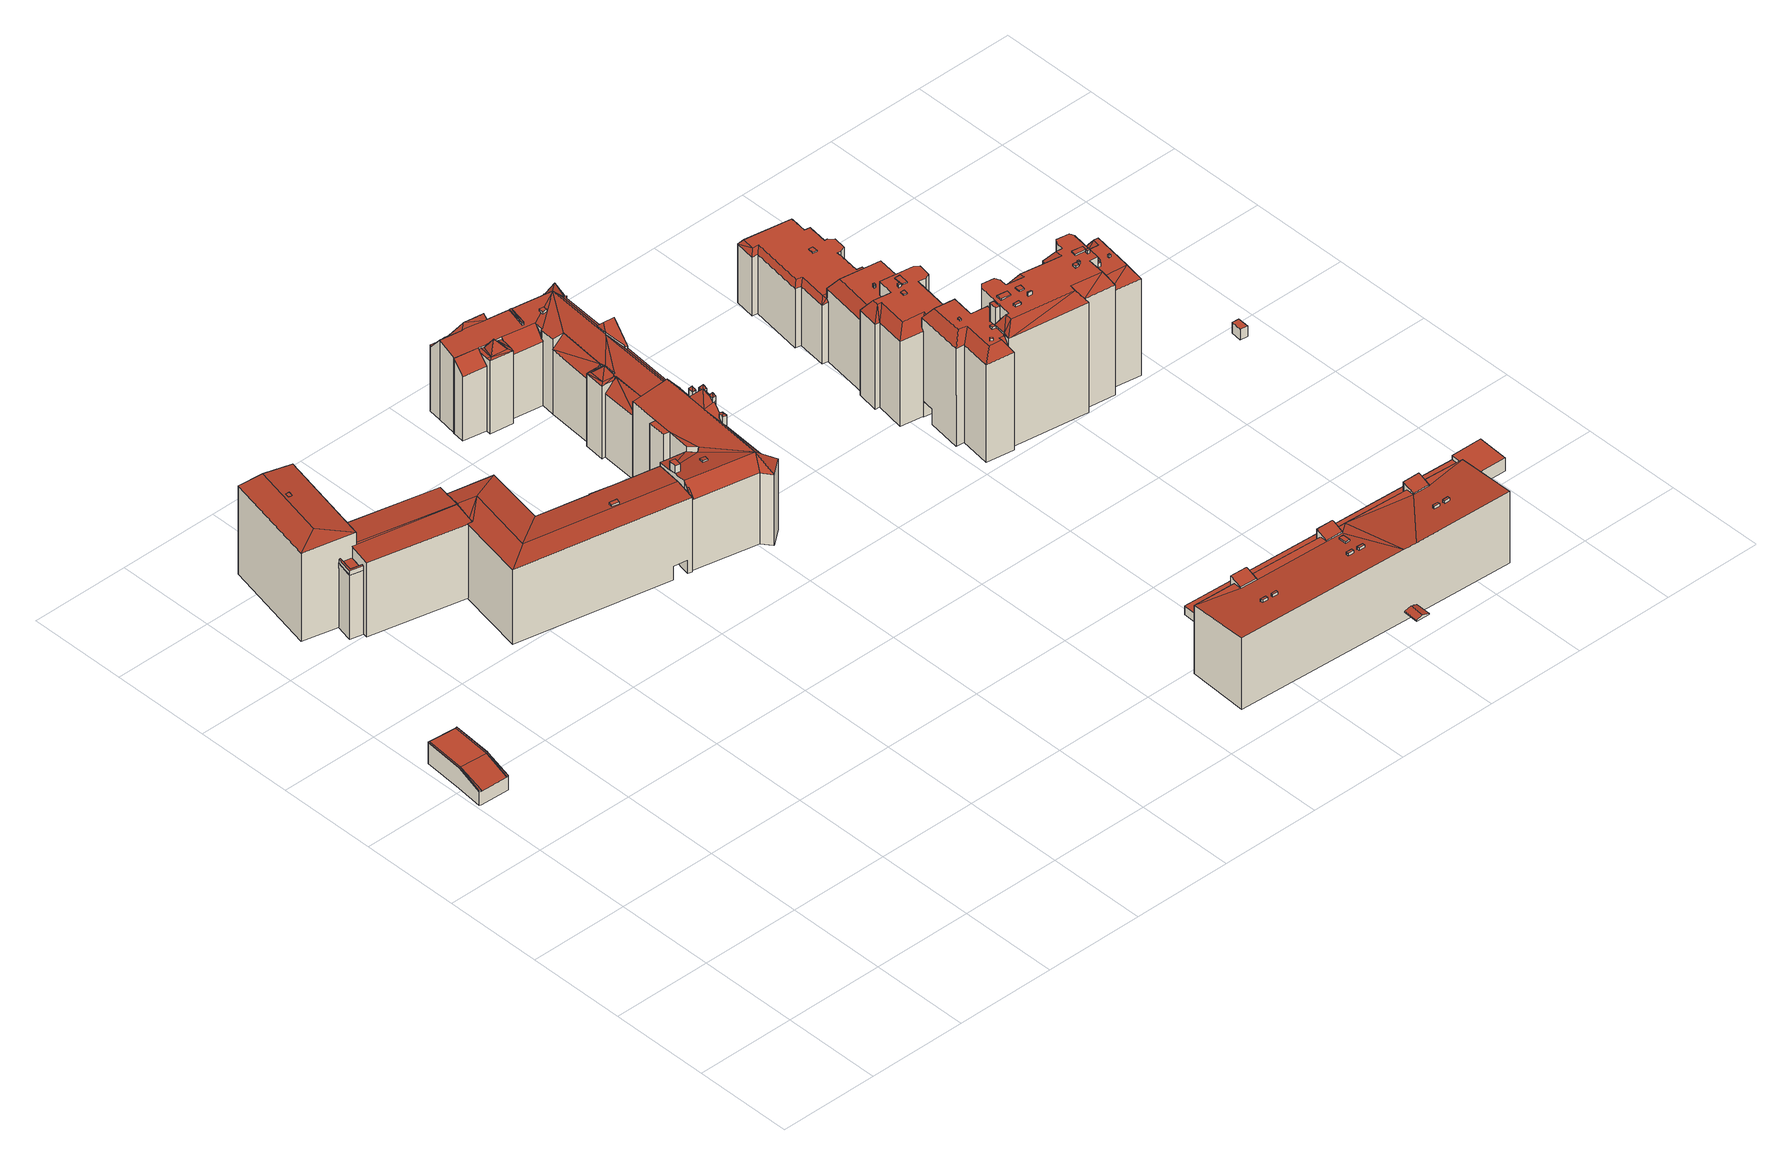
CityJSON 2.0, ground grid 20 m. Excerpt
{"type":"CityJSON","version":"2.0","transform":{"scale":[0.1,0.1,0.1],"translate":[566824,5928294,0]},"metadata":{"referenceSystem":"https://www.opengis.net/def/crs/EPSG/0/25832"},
"CityObjects":{
"building1":{"type":"Building","attributes":{"Grundfläche 2D":"82.809536","Grundhöhe NN":"0.461"},"children":["building1-1","building1-2"],"geometry":[{"type":"Solid","lod":"3","boundaries":[[[[0,1,2,3,4,5,6,7]],[[4,5,4,3]],[[4,3,2,8,9,10,11,12,5,4,3]],[[13,14,1,0,7,6,15,16]],[[17,8,2,1,14,18]],[[19,11,10,9,8,17,20]],[[6,5,12,11,19,21,22,15]],[[15,22,21,19,20,17,18,14,13,16]]]],"semantics":{"surfaces":[{"type":"RoofSurface"},{"type":"WallSurface"},{"type":"GroundSurface"}],"values":[[0,0,0,1,1,1,1,2]]}}]},
"building1-1":{"type":"BuildingInstallation","parents":["building1"],"geometry":[{"type":"MultiSurface","lod":"3","boundaries":[[[23,24,25]],[[26,23,25,27]],[[28,26,27,29]],[[24,9,30,3,0,29,27,25]],[[0,1,28,29]],[[1,2,8,23,26,28]],[[8,9,24,23]]],"semantics":{"surfaces":[{"type":"RoofSurface"},{"type":"WallSurface"}],"values":[0,0,0,1,1,1,1]}}]},
"building1-2":{"type":"BuildingInstallation","parents":["building1"],"geometry":[{"type":"MultiSurface","lod":"3","boundaries":[[[31,32,33]],[[31,33,34]],[[35,36,31,34,37,38]],[[10,11,33,32]],[[5,6,38,37,34,33,11,12]],[[35,38,6,7]],[[36,35,7,4]],[[36,4,10,32,31]]],"semantics":{"surfaces":[{"type":"RoofSurface"},{"type":"WallSurface"}],"values":[0,0,0,1,1,1,1,1]}}]},
"building2":{"type":"Building","attributes":{"Grundfläche 2D":"225.944311","Grundhöhe NN":"1.724"},"children":["building2-1","building2-2"],"geometry":[{"type":"Solid","lod":"3","boundaries":[[[[39,40,41,42,43,44,45]],[[46,47,48]],[[49,50,47,46]],[[50,51,48,47]],[[52,42,41,40,53,54]],[[43,42,52,55]],[[45,44,43,55,56]],[[49,46,57,58]],[[51,50,49,58,59]],[[48,51,59,60]],[[40,39,45,56,57,46,48,60,53]],[[52,54,53,60,59,58,57,56,55]]]],"semantics":{"surfaces":[{"type":"RoofSurface"},{"type":"WallSurface"},{"type":"GroundSurface"}],"values":[[0,0,0,0,1,1,1,1,1,1,1,2]]}}]},
"building2-1":{"type":"BuildingInstallation","parents":["building2"],"geometry":[{"type":"MultiSurface","lod":"3","boundaries":[[[61,62,63,64,65,66,67]],[[39,40,62,61]],[[40,41,42,64,63,62]],[[42,43,65,64]],[[43,44,66,65]],[[44,68,67,66]],[[68,39,61,67]]],"semantics":{"surfaces":[{"type":"RoofSurface"},{"type":"WallSurface"}],"values":[0,1,1,1,1,1,1]}}]},
"building2-2":{"type":"BuildingInstallation","parents":["building2"],"geometry":[{"type":"MultiSurface","lod":"3","boundaries":[[[69,70,71,72]],[[73,74,72,71]],[[69,72,74,75]],[[70,69,75,76]],[[76,73,71,70]]],"semantics":{"surfaces":[{"type":"RoofSurface"},{"type":"WallSurface"}],"values":[0,1,1,1,1]}}]},
"building3":{"type":"Building","attributes":{"Grundfläche 2D":"209.303834","Grundhöhe NN":"1.995"},"geometry":[{"type":"Solid","lod":"3","boundaries":[[[[77,78,79,80]],[[81,82,78]],[[82,79,78]],[[83,82,81,84,85,86]],[[81,78,77,87,88]],[[84,81,88,89]],[[85,84,89,90]],[[83,86,85,90,91]],[[92,93,80,79,82,83,91,94]],[[77,80,93,87]],[[87,93,92,94,91,90,89,88]]]],"semantics":{"surfaces":[{"type":"RoofSurface"},{"type":"WallSurface"},{"type":"GroundSurface"}],"values":[[0,0,0,0,1,1,1,1,1,1,2]]}}]},
"building4":{"type":"Building","attributes":{"Grundfläche 2D":"430.798950","Grundhöhe NN":"2.050"},"children":["building4-1"],"geometry":[{"type":"Solid","lod":"3","boundaries":[[[[95,96,97,98,99]],[[100,98,97]],[[101,98,100]],[[101,102,103,104,98]],[[105,106,107,108,104,103]],[[109,104,108,110,111,112]],[[111,113,114,112]],[[109,99,98,104]],[[94,91,101,100,97,96,95,115,92]],[[102,101,91,116]],[[103,102,116,117]],[[118,119,120,121,122,105,103,117]],[[123,124,110,108,107,106,105,122,125]],[[126,127,128,129,130,111,110,124]],[[113,111,130,131]],[[114,113,131,132]],[[112,114,132,133]],[[109,112,133,134]],[[99,109,134,135]],[[95,99,135,115]],[[121,120,127,126]],[[119,118,129,128]],[[116,91,94,92,115,135,134,133,132,131,130,129,118,117]],[[125,122,121,126,124,123]],[[128,127,120,119]]]],"semantics":{"surfaces":[{"type":"RoofSurface"},{"type":"WallSurface"},{"type":"GroundSurface"},{"type":"OuterCeilingSurface"}],"values":[[0,0,0,0,0,0,0,0,1,1,1,1,1,1,1,1,1,1,1,1,1,1,2,2,3]]}}]},
"building4-1":{"type":"BuildingInstallation","parents":["building4"],"geometry":[{"type":"MultiSurface","lod":"3","boundaries":[[[136,137,138,139]],[[140,141,139,138]],[[136,139,141,142]],[[142,143,137,136]],[[138,137,143,140]]],"semantics":{"surfaces":[{"type":"RoofSurface"},{"type":"WallSurface"}],"values":[0,1,1,1,1]}}]},
"building5":{"type":"Building","attributes":{"Grundfläche 2D":"317.123438","Grundhöhe NN":"2.090"},"children":["building5-1","building5-2","building5-3","building5-4","building5-5","building5-6","building5-7","building5-8"],"geometry":[{"type":"Solid","lod":"3","boundaries":[[[[144,145,146,147,148,149,150]],[[151,152,153,154,155,156,157,158,148,159,160]],[[158,149,148]],[[156,161,162,157]],[[163,158,157]],[[164,150,149]],[[165,150,164]],[[151,166,152]],[[160,167,168,169,151]],[[169,166,151]],[[170,166,169]],[[147,146,171,172,173,174,148]],[[174,175,148]],[[175,176,148]],[[176,177,148]],[[177,178,148]],[[179,159,148,178]],[[180,181,178]],[[181,182,178]],[[159,179,178,182,183]],[[184,182,181]],[[185,186,183,187,188]],[[159,183,186,185]],[[189,187,190,191]],[[187,189,188]],[[189,185,188]],[[192,185,189]],[[192,193,194,185]],[[192,195,196,193]],[[197,198,185,194,193]],[[197,199,160]],[[197,160,185,198]],[[197,200,201,168,167,160,199]],[[202,201,203,204,205]],[[202,168,201]],[[206,168,202]],[[185,160,159]],[[207,208,155,154,153,152,209,210]],[[156,155,208,211]],[[161,156,211,212]],[[162,161,212,213]],[[157,162,213,214]],[[163,157,214,215]],[[158,163,215,216]],[[149,158,216,217]],[[164,149,217,218]],[[165,164,218,219]],[[146,145,144,150,165,219,220]],[[221,172,171,146,220,222]],[[174,173,172,221,223]],[[175,174,223,224]],[[176,175,224,225]],[[177,176,225,226]],[[178,177,226,227]],[[180,178,227,228]],[[184,181,180,228,229]],[[182,184,229,230]],[[183,182,230,231]],[[187,183,231,232]],[[191,190,187,232,233]],[[189,191,233,234]],[[192,189,234,235]],[[195,192,235,236]],[[237,203,201,238,239]],[[240,193,196,195,236,241]],[[242,197,193,240,241]],[[243,197,242]],[[238,201,200,197,243,242]],[[244,245,246,206,202,205,204,203,237,239]],[[168,206,246,247]],[[170,169,168,247,248]],[[209,152,166,170,248]],[[215,214,213,212,211,208,207,210,209,248,247,246,245,244,239,238,242,241,236,235,234,233,232,231,230,229,228,227,226,225,224,223,221,222,220,219,218,217,216]]]],"semantics":{"surfaces":[{"type":"RoofSurface"},{"type":"WallSurface"},{"type":"GroundSurface"}],"values":[[0,0,0,0,0,0,0,0,0,0,0,0,0,0,0,0,0,0,0,0,0,0,0,0,0,0,0,0,0,0,0,0,0,0,0,0,0,1,1,1,1,1,1,1,1,1,1,1,1,1,1,1,1,1,1,1,1,1,1,1,1,1,1,1,1,1,1,1,1,1,1,1,2]]}}]},
"building5-1":{"type":"BuildingInstallation","parents":["building5"],"geometry":[{"type":"MultiSurface","lod":"3","boundaries":[[[249,250,251,252]],[[252,251,144,253]],[[249,252,253,254]],[[250,249,254,150]],[[251,250,150,144]]],"semantics":{"surfaces":[{"type":"RoofSurface"},{"type":"WallSurface"}],"values":[0,1,1,1,1]}}]},
"building5-2":{"type":"BuildingInstallation","parents":["building5"],"geometry":[{"type":"MultiSurface","lod":"3","boundaries":[[[255,256,257,258]],[[258,257,259,260]],[[255,258,260,261]],[[256,255,261,262]],[[257,256,262,259]]],"semantics":{"surfaces":[{"type":"RoofSurface"},{"type":"WallSurface"}],"values":[0,1,1,1,1]}}]},
"building5-3":{"type":"BuildingInstallation","parents":["building5"],"geometry":[{"type":"MultiSurface","lod":"3","boundaries":[[[263,264,265,266,188,267,268,269,270]],[[271,272,270,269,268]],[[186,273,274,275,268,267,188]],[[276,272,271,268,275,274]],[[191,277,189,266,265,264,263,270]],[[278,274,273,186,279]],[[276,274,278,183,187,272]],[[187,190,191,270,272]]],"semantics":{"surfaces":[{"type":"RoofSurface"},{"type":"WallSurface"}],"values":[0,0,0,0,1,1,1,1]}}]},
"building5-4":{"type":"BuildingInstallation","parents":["building5"],"geometry":[{"type":"MultiSurface","lod":"3","boundaries":[[[280,281,282,147,146]],[[281,280,146,171,172]],[[282,281,172,173]],[[282,173,147]]],"semantics":{"surfaces":[{"type":"RoofSurface"},{"type":"WallSurface"}],"values":[0,1,1,1]}}]},
"building5-5":{"type":"BuildingInstallation","parents":["building5"],"geometry":[{"type":"MultiSurface","lod":"3","boundaries":[[[283,284,285,286,287,288,289,290]],[[291,290,289,288,292,293]],[[294,295,296,297,298,288,287,286]],[[299,293,292,288,298,297]],[[200,300,301,286,285,284,283,290,302,303,304]],[[295,294,286,301,237,203,204,205,202,206,297,296]],[[206,168,305,306,293,299,297]],[[302,290,291,293,306,167]]],"semantics":{"surfaces":[{"type":"RoofSurface"},{"type":"WallSurface"}],"values":[0,0,0,0,1,1,1,1]}}]},
"building5-6":{"type":"BuildingInstallation","parents":["building5"],"geometry":[{"type":"MultiSurface","lod":"3","boundaries":[[[307,166,152,151,308]],[[307,308,169,170]],[[169,308,151]],[[170,166,152,166,307]]],"semantics":{"surfaces":[{"type":"RoofSurface"},{"type":"WallSurface"}],"values":[0,1,1,1]}}]},
"building5-7":{"type":"BuildingInstallation","parents":["building5"],"geometry":[{"type":"MultiSurface","lod":"3","boundaries":[[[309,310,311,312,313,314,315]],[[316,317,318,319,320,313]],[[321,315,314,313,320,319]],[[311,322,316,313,312]],[[184,182,323,324,311,310,309,315]],[[324,179,325,316,322,311]],[[325,326,178,180,319,318,317,316]],[[319,180,181,184,315,321]]],"semantics":{"surfaces":[{"type":"RoofSurface"},{"type":"WallSurface"}],"values":[0,0,0,0,1,1,1,1]}}]},
"building5-8":{"type":"BuildingInstallation","parents":["building5"],"geometry":[{"type":"MultiSurface","lod":"3","boundaries":[[[327,328,329,330,331,332]],[[333,334,335,327,332,331,336,194]],[[337,338,339,340,331,330,329]],[[198,194,336,331,340,339,341]],[[192,195,327,335,334,333,342]],[[327,195,196,193,329,328]],[[329,193,240,243,197,199,338,337]],[[199,343,339,338]],[[341,339,343]]],"semantics":{"surfaces":[{"type":"RoofSurface"},{"type":"WallSurface"}],"values":[0,0,0,0,1,1,1,1,1]}}]},
"building6":{"type":"Building","attributes":{"Grundfläche 2D":"479.293988","Grundhöhe NN":"2.203"},"children":["building6-1","building6-2","building6-3"],"geometry":[{"type":"Solid","lod":"3","boundaries":[[[[344,345,346,347]],[[345,348,349,346]],[[350,351,347,346,352]],[[353,354,355,356,349,348]],[[357,358,359,360,361,362,363,364,365,366,367,368,369,370,371,372]],[[373,374,375,376,377,378,379,380,381,382,383,384,385,386,364,363,387,388]],[[356,355,350,352,346]],[[346,349,356]],[[389,390,391,392,393,394,395,396]],[[397,395,394,398,399,400]],[[396,395,397]],[[401,381,380,402,347]],[[385,384,386]],[[403,386,384,348,404]],[[365,364,405,403,406,407,408]],[[403,405,364,386]],[[368,409,410,411,412,413,369]],[[412,411,414,415,416,417,418]],[[419,411,406,403,420,421]],[[419,414,411]],[[422,423,403,404,348,345,344,347,402,424,425,426,427,428,429]],[[429,430,403,423,422]],[[430,431,432,420,403]],[[424,433,434,425]],[[435,419,421]],[[436,437,438,439]],[[439,438,440,441]],[[442,443,444]],[[445,446,442,447]],[[446,448,443,442]],[[441,440,448]],[[448,440,443]],[[449,440,438]],[[449,450,451,440]],[[452,451,450]],[[444,443,451,452]],[[440,451,443]],[[434,453,454,455,456,425]],[[457,458,445,459]],[[421,420,459]],[[420,457,459]],[[460,461,418]],[[460,436,462]],[[462,463,461,460]],[[464,465,466,467,429,428,427]],[[468,429,467]],[[464,469,470,471]],[[472,473,470]],[[471,470,473,474]],[[475,476,477]],[[456,478,476,475,479]],[[480,476,478]],[[474,476,480]],[[473,476,474]],[[477,481,472]],[[472,481,473]],[[476,481,477]],[[473,481,476]],[[348,384,383,355,354,353]],[[350,355,383,382]],[[401,347,351,350,382,381]],[[393,367,366,398,394]],[[408,400,399,398,366,365]],[[406,397,400,408,407]],[[411,396,397,406]],[[411,410,389,396]],[[389,410,409,391,390]],[[367,393,392,391,409,368]],[[448,446,445,458,482,483]],[[441,448,483,484]],[[462,436,439,441,484,485]],[[486,402,380,379,378,487,488]],[[489,370,369,413,412,490,491]],[[492,372,371,370,489,493]],[[357,372,492,494]],[[495,359,358,357,494,496]],[[360,359,495,497]],[[361,360,497,498]],[[362,361,498,499]],[[387,363,362,499,500]],[[388,387,500,501]],[[373,388,501,502]],[[374,373,502,503]],[[504,376,375,374,503,505]],[[377,376,504,506]],[[378,377,506,487]],[[412,418,507,490]],[[424,402,486,508]],[[434,433,509,510]],[[433,424,508,509]],[[477,472,470,469,427,426,425,479,475]],[[468,430,429]],[[430,468,467,431]],[[511,457,432,431,467,466,512]],[[457,420,432]],[[435,421,447,442,444]],[[435,444,452,419]],[[419,452,450,414]],[[414,450,449,415]],[[449,438,437,417,416,415]],[[479,425,456]],[[513,454,453,434,510,514]],[[455,454,513,515]],[[447,421,459,445]],[[458,457,511,482]],[[417,460,418]],[[417,437,436,460]],[[463,462,485,516]],[[418,461,463,516,507]],[[469,464,427]],[[466,465,517,512]],[[480,478,456,455,515,518]],[[474,480,518,519]],[[465,464,471,474,519,517]],[[496,494,492,493,489,491,490,507,516,485,484,483,482,511,512,517,519,518,515,513,514,510,509,508,486,488,487,506,504,505,503,502,501,500,499,498,497,495]]]],"semantics":{"surfaces":[{"type":"RoofSurface"},{"type":"WallSurface"},{"type":"GroundSurface"}],"values":[[0,0,0,0,0,0,0,0,0,0,0,0,0,0,0,0,0,0,0,0,0,0,0,0,0,0,0,0,0,0,0,0,0,0,0,0,0,0,0,0,0,0,0,0,0,0,0,0,0,0,0,0,0,0,0,0,0,0,1,1,1,1,1,1,1,1,1,1,1,1,1,1,1,1,1,1,1,1,1,1,1,1,1,1,1,1,1,1,1,1,1,1,1,1,1,1,1,1,1,1,1,1,1,1,1,1,1,1,1,1,1,1,1,1,2]]}}]},
"building6-1":{"type":"BuildingInstallation","parents":["building6"],"geometry":[{"type":"MultiSurface","lod":"3","boundaries":[[[520,521,403]],[[522,521,520]],[[523,521,522]],[[521,524,403]],[[521,525,526,524]],[[526,527,524]],[[520,403,528]],[[520,528,405,522]],[[405,364,522]],[[523,522,364,529]],[[523,529,530,525,521]],[[525,530,385,526]],[[385,386,527,526]],[[524,527,386,531]],[[403,524,531]]],"semantics":{"surfaces":[{"type":"RoofSurface"},{"type":"WallSurface"}],"values":[0,0,0,0,0,0,1,1,1,1,1,1,1,1,1]}}]},
"building6-2":{"type":"BuildingInstallation","parents":["building6"],"geometry":[{"type":"MultiSurface","lod":"3","boundaries":[[[532,533,534]],[[533,532,535,536,537]],[[535,532,534,538,539]],[[539,540,541,537,536,535]],[[533,537,541,542]],[[542,538,534,533]]],"semantics":{"surfaces":[{"type":"RoofSurface"},{"type":"WallSurface"}],"values":[0,0,1,1,1,1]}}]},
"building6-3":{"type":"BuildingInstallation","parents":["building6"],"geometry":[{"type":"MultiSurface","lod":"3","boundaries":[[[543,544,545,546,547]],[[422,548,545,544,549]],[[548,550,546,545]],[[550,551,547,546]],[[551,423,549,544,543,547]]],"semantics":{"surfaces":[{"type":"RoofSurface"},{"type":"WallSurface"}],"values":[0,1,1,1,1]}}]},
"building7":{"type":"Building","attributes":{"Grundfläche 2D":"711.559408","Grundhöhe NN":"2.392"},"children":["building7-1","building7-2","building7-3","building7-4","building7-5","building7-6","building7-7","building7-8","building7-9","building7-10","building7-11"],"geometry":[{"type":"Solid","lod":"3","boundaries":[[[[552,553,554,555,556]],[[557,555,554]],[[558,559,556]],[[559,560,552,556]],[[561,562,559]],[[562,560,559]],[[563,564,565,566]],[[562,563,566,567,568,569,560]],[[570,568,567]],[[571,572,573,574,575]],[[576,577,578,579,580]],[[581,582,583,584,585]],[[554,553,586,587]],[[588,557,554,587,589,590]],[[591,561,559,558,592,593,594]],[[595,565,564,596,597,598]],[[568,570,599,600]],[[569,568,600,601]],[[569,601,602,603,586,553,552,560]],[[556,573,572,604,592,558]],[[573,556,555,574]],[[588,590,589,605,606,571,575,574,555,557]],[[572,571,606,604]],[[563,576,580,607,596,564]],[[576,563,562,577]],[[561,591,594,593,608,609,579,578,577,562]],[[580,579,609,607]],[[567,583,582,610,599,570]],[[583,567,566,584]],[[565,595,598,597,611,612,581,585,584,566]],[[582,581,612,610]],[[597,596,607,609,608,593,592,604,606,605,589,587,586,603,602,601,600,599,610,612,611]]]],"semantics":{"surfaces":[{"type":"RoofSurface"},{"type":"WallSurface"},{"type":"GroundSurface"}],"values":[[0,0,0,0,0,0,0,0,0,0,0,0,1,1,1,1,1,1,1,1,1,1,1,1,1,1,1,1,1,1,1,2]]}}]},
"building7-1":{"type":"BuildingInstallation","parents":["building7"],"geometry":[{"type":"MultiSurface","lod":"3","boundaries":[[[613,614,615,616]],[[616,615,617,618]],[[613,616,618,619]],[[614,613,619,620]],[[615,614,620,617]]],"semantics":{"surfaces":[{"type":"RoofSurface"},{"type":"WallSurface"}],"values":[0,1,1,1,1]}}]},
"building7-2":{"type":"BuildingInstallation","parents":["building7"],"geometry":[{"type":"MultiSurface","lod":"3","boundaries":[[[621,622,623,624]],[[624,623,625,626]],[[621,624,626,627]],[[622,621,627,628]],[[623,622,628,625]]],"semantics":{"surfaces":[{"type":"RoofSurface"},{"type":"WallSurface"}],"values":[0,1,1,1,1]}}]},
"building7-3":{"type":"BuildingInstallation","parents":["building7"],"geometry":[{"type":"MultiSurface","lod":"3","boundaries":[[[629,630,631,632]],[[632,631,633,634]],[[629,632,634,635]],[[630,629,635,636]],[[631,630,636,633]]],"semantics":{"surfaces":[{"type":"RoofSurface"},{"type":"WallSurface"}],"values":[0,1,1,1,1]}}]},
"building7-4":{"type":"BuildingInstallation","parents":["building7"],"geometry":[{"type":"MultiSurface","lod":"3","boundaries":[[[637,638,639,640]],[[640,639,641,642]],[[637,640,642,643]],[[638,637,643,644]],[[639,638,644,641]]],"semantics":{"surfaces":[{"type":"RoofSurface"},{"type":"WallSurface"}],"values":[0,1,1,1,1]}}]},
"building7-5":{"type":"BuildingInstallation","parents":["building7"],"geometry":[{"type":"MultiSurface","lod":"3","boundaries":[[[645,646,647,648]],[[648,647,649,650]],[[645,648,650,651]],[[646,645,651,652]],[[647,646,652,649]]],"semantics":{"surfaces":[{"type":"RoofSurface"},{"type":"WallSurface"}],"values":[0,1,1,1,1]}}]},
"building7-6":{"type":"BuildingInstallation","parents":["building7"],"geometry":[{"type":"MultiSurface","lod":"3","boundaries":[[[653,654,655,656]],[[656,655,657,658]],[[653,656,658,659]],[[654,653,659,660]],[[655,654,660,657]]],"semantics":{"surfaces":[{"type":"RoofSurface"},{"type":"WallSurface"}],"values":[0,1,1,1,1]}}]},
"building7-7":{"type":"BuildingInstallation","parents":["building7"],"geometry":[{"type":"MultiSurface","lod":"3","boundaries":[[[661,662,663,664]],[[664,663,665,666]],[[661,664,666,667]],[[662,661,667,668]],[[663,662,668,665]]],"semantics":{"surfaces":[{"type":"RoofSurface"},{"type":"WallSurface"}],"values":[0,1,1,1,1]}}]},
"building7-8":{"type":"BuildingInstallation","parents":["building7"],"geometry":[{"type":"MultiSurface","lod":"3","boundaries":[[[669,670,671,672]],[[673,670,669,674]],[[669,672,675,676,674]],[[672,671,677,675]],[[673,674,676,678]],[[677,671,670,673,678]],[[676,675,677,678]]],"semantics":{"surfaces":[{"type":"RoofSurface"},{"type":"WallSurface"},{"type":"OuterCeilingSurface"}],"values":[0,0,1,1,1,1,2]}}]},
"building7-9":{"type":"BuildingInstallation","parents":["building7"],"geometry":[{"type":"MultiSurface","lod":"3","boundaries":[[[679,680,681,588]],[[590,682,679,588]],[[683,590,588,681]],[[682,684,680,679]],[[684,683,681,680]],[[684,682,590,683]]],"semantics":{"surfaces":[{"type":"RoofSurface"},{"type":"WallSurface"},{"type":"OuterCeilingSurface"}],"values":[0,1,1,1,1,2]}}]},
"building7-10":{"type":"BuildingInstallation","parents":["building7"],"geometry":[{"type":"MultiSurface","lod":"3","boundaries":[[[685,686,687,591]],[[594,688,685,591]],[[689,594,591,687]],[[688,690,686,685]],[[690,689,687,686]],[[690,688,594,689]]],"semantics":{"surfaces":[{"type":"RoofSurface"},{"type":"WallSurface"},{"type":"OuterCeilingSurface"}],"values":[0,1,1,1,1,2]}}]},
"building7-11":{"type":"BuildingInstallation","parents":["building7"],"geometry":[{"type":"MultiSurface","lod":"3","boundaries":[[[691,595,692,693]],[[598,694,692,595]],[[695,598,595,691]],[[694,696,693,692]],[[696,695,691,693]],[[598,695,696,694]]],"semantics":{"surfaces":[{"type":"RoofSurface"},{"type":"WallSurface"},{"type":"OuterCeilingSurface"}],"values":[0,1,1,1,1,2]}}]},
"building8":{"type":"Building","attributes":{"Grundfläche 2D":"401.128269","Grundhöhe NN":"1.421"},"geometry":[{"type":"Solid","lod":"3","boundaries":[[[[697,698,699,700]],[[701,702,703,704]],[[700,699,705,706]],[[698,697,707,708]],[[699,698,708,705]],[[703,697,700,704]],[[704,700,706,709,701]],[[702,701,709,710]],[[702,710,707,697,703]],[[708,707,710,709,706,705]]]],"semantics":{"surfaces":[{"type":"RoofSurface"},{"type":"WallSurface"},{"type":"GroundSurface"}],"values":[[0,0,1,1,1,1,1,1,1,2]]}}]},
"building9":{"type":"Building","attributes":{"Grundfläche 2D":"469.270384","Grundhöhe NN":"2.476"},"children":["building9-1","building9-2","building9-3","building9-4","building9-5"],"geometry":[{"type":"Solid","lod":"3","boundaries":[[[[711,712,713,714,715,716,717,718,719,720,721,722,723,724,725,726,727,728,729,730,731,732]],[[733,734,735,736,737,738,739,740,741,742,743,744,745,746]],[[747,748,749,750,751,752]],[[753,754,734,733,755]],[[735,734,754]],[[733,746,756,755]],[[745,756,746]],[[757,756,745]],[[745,744,758,757]],[[743,759,744]],[[759,758,744]],[[760,759,743]],[[736,761,762,737]],[[732,763,764]],[[711,732,764,765]],[[712,711,765,766]],[[767,766,768]],[[714,713,766,767]],[[712,766,713]],[[769,749,748,770]],[[748,747,771,772,770]],[[747,752,773,771]],[[774,775,776]],[[729,774,730]],[[729,775,774]],[[774,731,730]],[[729,728,777,775]],[[727,778,777,728]],[[727,726,779,778]],[[726,725,780,779]],[[724,781,725]],[[781,780,725]],[[723,782,724]],[[782,781,724]],[[723,722,783,782]],[[721,784,783,722]],[[720,785,721]],[[785,786,721]],[[786,784,721]],[[767,715,714]],[[787,716,715,767,768,788]],[[717,716,787,789]],[[719,718,717,789,790,786,785]],[[785,720,719]],[[754,753,791,792]],[[735,754,792,793]],[[769,794,795,758,759,760,750,749]],[[757,758,795,796]],[[756,757,796,797]],[[755,756,797,798]],[[753,755,798,791]],[[761,736,799,800]],[[762,761,800,801]],[[736,735,793,799]],[[762,738,737]],[[738,762,801,802,739]],[[740,739,802,803]],[[740,803,804,773,741]],[[751,742,741,773,752]],[[760,743,742,751,750]],[[765,764,763,805,806]],[[766,765,806,807]],[[768,766,807,788]],[[771,773,804,808]],[[763,732,731,774,770,772,771,808,805]],[[809,794,769,770,774,776]],[[784,786,790,810]],[[783,784,810,811]],[[782,783,811,812]],[[781,782,812,813]],[[780,781,813,814]],[[779,780,814,815]],[[778,779,815,816]],[[777,778,816,817]],[[775,777,817,818]],[[776,775,818,809]],[[817,816,815,814,813,812,811,810,790,789,787,788,807,806,805,808,804,803,802,801,800,799,793,792,791,798,797,796,795,794,809,818]]]],"semantics":{"surfaces":[{"type":"RoofSurface"},{"type":"WallSurface"},{"type":"GroundSurface"}],"values":[[0,0,0,0,0,0,0,0,0,0,0,0,0,0,0,0,0,0,0,0,0,0,0,0,0,0,0,0,0,0,0,0,0,0,0,0,0,0,0,1,1,1,1,1,1,1,1,1,1,1,1,1,1,1,1,1,1,1,1,1,1,1,1,1,1,1,1,1,1,1,1,1,1,1,1,1,2]]}}]},
"building9-1":{"type":"BuildingInstallation","parents":["building9"],"geometry":[{"type":"MultiSurface","lod":"3","boundaries":[[[819,820,821,822]],[[822,821,823,824]],[[819,822,824,825]],[[820,819,825,826]],[[821,820,826,823]]],"semantics":{"surfaces":[{"type":"RoofSurface"},{"type":"WallSurface"}],"values":[0,1,1,1,1]}}]},
"building9-2":{"type":"BuildingInstallation","parents":["building9"],"geometry":[{"type":"MultiSurface","lod":"3","boundaries":[[[827,828,829,830]],[[831,832,830,829]],[[827,830,832,833]],[[828,827,833,834]],[[829,828,834,831]]],"semantics":{"surfaces":[{"type":"RoofSurface"},{"type":"WallSurface"}],"values":[0,1,1,1,1]}}]},
"building9-3":{"type":"BuildingInstallation","parents":["building9"],"geometry":[{"type":"MultiSurface","lod":"3","boundaries":[[[835,836,837,838]],[[838,837,839,840]],[[835,838,840,841]],[[836,835,841,842]],[[837,836,842,839]]],"semantics":{"surfaces":[{"type":"RoofSurface"},{"type":"WallSurface"}],"values":[0,1,1,1,1]}}]},
"building9-4":{"type":"BuildingInstallation","parents":["building9"],"geometry":[{"type":"MultiSurface","lod":"3","boundaries":[[[843,844,845,846]],[[843,846,847,848]],[[846,845,849,847]],[[844,843,848,850]],[[845,844,850,849]]],"semantics":{"surfaces":[{"type":"RoofSurface"},{"type":"WallSurface"}],"values":[0,1,1,1,1]}}]},
"building9-5":{"type":"BuildingInstallation","parents":["building9"],"geometry":[{"type":"MultiSurface","lod":"3","boundaries":[[[851,852,853,854]],[[854,853,855,856]],[[851,854,856,857]],[[852,851,857,858]],[[853,852,858,855]]],"semantics":{"surfaces":[{"type":"RoofSurface"},{"type":"WallSurface"}],"values":[0,1,1,1,1]}}]},
"building10":{"type":"Building","attributes":{"Grundfläche 2D":"417.820918","Grundhöhe NN":"2.519"},"children":["building10-1","building10-2","building10-3","building10-4","building10-5","building10-6","building10-7","building10-8","building10-9","building10-10","building10-11","building10-12","building10-13","building10-14","building10-15"],"geometry":[{"type":"Solid","lod":"3","boundaries":[[[[859,860,861,862,863,864,865,866,867,868,869,870,871,872,873,874,875,876]],[[877,878,879,880,881,882,883,884,885,886,887,888,889,890,891,892,893,894,895,896,897,898,899]],[[900,901,902,903,904,905,906]],[[907,906,908]],[[906,905,908]],[[909,910,900,906,907]],[[911,912,901,900,910]],[[913,901,912]],[[902,901,913]],[[913,914,903,902]],[[915,916,865,864,917]],[[918,866,865,916]],[[918,919,867,866]],[[919,920,869,868,867]],[[921,922,920]],[[922,869,920]],[[870,869,922]],[[872,871,922]],[[871,870,922]],[[863,862,923,924]],[[863,924,917,864]],[[861,923,862]],[[925,923,861]],[[926,885,884,927]],[[928,885,926]],[[884,929,927]],[[927,929,930,931]],[[883,929,884]],[[932,929,883]],[[933,886,885,928]],[[934,887,933]],[[887,886,933]],[[935,887,934]],[[936,888,935]],[[888,887,935]],[[882,937,883]],[[883,937,938,932]],[[895,894,939,940]],[[896,895,940,941]],[[897,941,942]],[[896,941,897]],[[899,943,944]],[[898,943,899]],[[898,897,942,943]],[[907,908,945,946]],[[910,909,907,946,947]],[[912,911,910,947,948]],[[913,912,948,949]],[[914,913,949,950]],[[792,951,952,953,954,955,916,915,917]],[[918,916,955,956]],[[919,918,956,957]],[[920,919,957,958]],[[921,920,958,959]],[[923,925,960,961]],[[962,963,964,965,966,924,923,961]],[[917,924,966,792]],[[967,928,926,927,922,921,959]],[[933,928,967,968]],[[934,933,968,969]],[[908,905,904,936,935,934,969,945]],[[860,859,876,875,932,938,937]],[[932,875,874,929]],[[929,874,873,930]],[[927,931,930,873,872,922]],[[940,939,970,971]],[[941,940,971,972]],[[942,941,972,973]],[[943,942,973,974]],[[944,943,974,975]],[[936,889,888]],[[903,914,950,976,890,889,936,904]],[[891,890,976,977]],[[892,891,977,978]],[[892,978,970,939,893]],[[939,894,893]],[[944,975,979,878,877,899]],[[879,878,979,980]],[[880,879,980,981]],[[880,981,960,925,881]],[[860,937,882,881,925,861]],[[982,983,984,985]],[[964,952,951,965]],[[954,953,983,982]],[[963,962,985,984]],[[965,951,792,966]],[[973,972,971,970,978,977,976,950,949,948,947,946,945,969,968,967,959,958,957,956,955,954,982,985,962,961,960,981,980,979,975,974]],[[952,964,963,984,983,953]]]],"semantics":{"surfaces":[{"type":"RoofSurface"},{"type":"WallSurface"},{"type":"GroundSurface"},{"type":"OuterCeilingSurface"}],"values":[[0,0,0,0,0,0,0,0,0,0,0,0,0,0,0,0,0,0,0,0,0,0,0,0,0,0,0,0,0,0,0,0,0,0,0,0,0,0,0,0,0,0,0,0,1,1,1,1,1,1,1,1,1,1,1,1,1,1,1,1,1,1,1,1,1,1,1,1,1,1,1,1,1,1,1,1,1,1,1,1,1,1,1,1,1,2,2,3]]}}]},
"building10-1":{"type":"BuildingInstallation","parents":["building10"],"geometry":[{"type":"MultiSurface","lod":"3","boundaries":[[[986,987,988,989]],[[989,988,990,991]],[[986,989,991,992]],[[992,993,987,986]],[[993,990,988,987]]],"semantics":{"surfaces":[{"type":"RoofSurface"},{"type":"WallSurface"}],"values":[0,1,1,1,1]}}]},
"building10-2":{"type":"BuildingInstallation","parents":["building10"],"geometry":[{"type":"MultiSurface","lod":"3","boundaries":[[[994,995,996,997]],[[997,996,998,999]],[[994,997,999,1000]],[[995,994,1000,1001]],[[996,995,1001,998]]],"semantics":{"surfaces":[{"type":"RoofSurface"},{"type":"WallSurface"}],"values":[0,1,1,1,1]}}]},
"building10-3":{"type":"BuildingInstallation","parents":["building10"],"geometry":[{"type":"MultiSurface","lod":"3","boundaries":[[[1002,1003,1004,1005]],[[1005,1004,1006,1007]],[[1002,1005,1007,1008]],[[1003,1002,1008,1009]],[[1004,1003,1009,1006]]],"semantics":{"surfaces":[{"type":"RoofSurface"},{"type":"WallSurface"}],"values":[0,1,1,1,1]}}]},
"building10-4":{"type":"BuildingInstallation","parents":["building10"],"geometry":[{"type":"MultiSurface","lod":"3","boundaries":[[[1010,1011,1012,1013]],[[1013,1012,859,1014]],[[1010,1013,1014,1015]],[[876,938,1011,1010,1015]],[[876,859,1012,1011,938]]],"semantics":{"surfaces":[{"type":"RoofSurface"},{"type":"WallSurface"}],"values":[0,1,1,1,1]}}]},
"building10-5":{"type":"BuildingInstallation","parents":["building10"],"geometry":[{"type":"MultiSurface","lod":"3","boundaries":[[[1016,1017,1018,1019]],[[1017,1016,1020,1021]],[[1019,1018,1022,1023]],[[1016,1019,1023,1020]],[[1018,1017,1021,1022]]],"semantics":{"surfaces":[{"type":"RoofSurface"},{"type":"WallSurface"}],"values":[0,1,1,1,1]}}]},
"building10-6":{"type":"BuildingInstallation","parents":["building10"],"geometry":[{"type":"MultiSurface","lod":"3","boundaries":[[[1024,1025,1026,1027]],[[1027,1026,1028,1029]],[[1024,1027,1029,1030]],[[1025,1024,1030,1031]],[[1031,1028,1026,1025]]],"semantics":{"surfaces":[{"type":"RoofSurface"},{"type":"WallSurface"}],"values":[0,1,1,1,1]}}]},
"building10-7":{"type":"BuildingInstallation","parents":["building10"],"geometry":[{"type":"MultiSurface","lod":"3","boundaries":[[[1032,1033,1034,1035]],[[1036,1037,1035,1034]],[[1032,1035,1037,1038]],[[1038,1039,1033,1032]],[[1034,1033,1039,1036]]],"semantics":{"surfaces":[{"type":"RoofSurface"},{"type":"WallSurface"}],"values":[0,1,1,1,1]}}]},
"building10-8":{"type":"BuildingInstallation","parents":["building10"],"geometry":[{"type":"MultiSurface","lod":"3","boundaries":[[[1040,1041,1042,1043]],[[1043,1042,1044,1045]],[[1040,1043,1045,1046]],[[1041,1040,1046,1047]],[[1042,1041,1047,1044]]],"semantics":{"surfaces":[{"type":"RoofSurface"},{"type":"WallSurface"}],"values":[0,1,1,1,1]}}]},
"building10-9":{"type":"BuildingInstallation","parents":["building10"],"geometry":[{"type":"MultiSurface","lod":"3","boundaries":[[[1048,1049,1050,1051]],[[1051,1050,1052,1053]],[[1053,1054,1048,1051]],[[1054,1055,1049,1048]],[[1050,1049,1055,1052]]],"semantics":{"surfaces":[{"type":"RoofSurface"},{"type":"WallSurface"}],"values":[0,1,1,1,1]}}]},
"building10-10":{"type":"BuildingInstallation","parents":["building10"],"geometry":[{"type":"MultiSurface","lod":"3","boundaries":[[[1056,1057,1058,1059]],[[1059,1058,1060,1061]],[[1056,1059,1061,1062]],[[1057,1056,1062,1063]],[[1058,1057,1063,1060]]],"semantics":{"surfaces":[{"type":"RoofSurface"},{"type":"WallSurface"}],"values":[0,1,1,1,1]}}]},
"building10-11":{"type":"BuildingInstallation","parents":["building10"],"geometry":[{"type":"MultiSurface","lod":"3","boundaries":[[[1064,1065,1066,1067,1068]],[[1069,1066,1065,1064,1070,1071]],[[1067,1066,1069,1072]],[[1068,1067,1072,1073]],[[1064,1068,1073,1070]]],"semantics":{"surfaces":[{"type":"RoofSurface"},{"type":"WallSurface"}],"values":[0,1,1,1,1]}}]},
"building10-12":{"type":"BuildingInstallation","parents":["building10"],"geometry":[{"type":"MultiSurface","lod":"3","boundaries":[[[1074,1075,1076,1077]],[[1078,1079,1077,1076]],[[1074,1077,1079,1080]],[[1075,1074,1080,1081]],[[1081,1078,1076,1075]]],"semantics":{"surfaces":[{"type":"RoofSurface"},{"type":"WallSurface"}],"values":[0,1,1,1,1]}}]},
"building10-13":{"type":"BuildingInstallation","parents":["building10"],"geometry":[{"type":"MultiSurface","lod":"3","boundaries":[[[1082,1083,1084,1085]],[[1085,1084,1086,1087]],[[1082,1085,1087,1088]],[[1083,1082,1088,1089]],[[1084,1083,1089,1086]]],"semantics":{"surfaces":[{"type":"RoofSurface"},{"type":"WallSurface"}],"values":[0,1,1,1,1]}}]},
"building10-14":{"type":"BuildingInstallation","parents":["building10"],"geometry":[{"type":"MultiSurface","lod":"3","boundaries":[[[1090,1091,1092,1093]],[[1094,1095,1093,1092]],[[1090,1093,1095,1096]],[[1091,1090,1096,1097]],[[1097,1094,1092,1091]]],"semantics":{"surfaces":[{"type":"RoofSurface"},{"type":"WallSurface"}],"values":[0,1,1,1,1]}}]},
"building10-15":{"type":"BuildingInstallation","parents":["building10"],"geometry":[{"type":"MultiSurface","lod":"3","boundaries":[[[1098,1099,1100,1101]],[[1101,1100,1102,1103]],[[1098,1101,1103,1104]],[[1099,1098,1104,1105]],[[1100,1099,1105,1102]]],"semantics":{"surfaces":[{"type":"RoofSurface"},{"type":"WallSurface"}],"values":[0,1,1,1,1]}}]},
"building11":{"type":"Building","attributes":{"Grundfläche 2D":"3.311614","Grundhöhe NN":"2.845"},"geometry":[{"type":"Solid","lod":"3","boundaries":[[[[1106,1107,1108,1109]],[[1110,1111,1109,1108]],[[1111,1112,1106,1109]],[[1112,1113,1107,1106]],[[1113,1110,1108,1107]],[[1113,1112,1111,1110]]]],"semantics":{"surfaces":[{"type":"RoofSurface"},{"type":"WallSurface"},{"type":"GroundSurface"}],"values":[[0,1,1,1,1,2]]}}]}
},
"vertices":[
[21,889,51],[19,889,51],[12,807,50],[14,807,50],[70,803,50],[73,803,50],[79,884,51],[77,884,51],[7,753,34],[10,752,34],[65,749,34],[68,749,34],[72,801,49],[21,889,5],[19,889,5],[79,884,5],[77,884,5],[7,753,5],[12,807,5],[68,749,5],[10,752,5],[72,801,5],[73,803,5],
[7,753,37],[10,752,37],[14,804,50],[12,807,51],[14,807,51],[19,889,52],[21,889,52],[14,804,49],
[70,802,51],[65,749,37],[68,749,37],[72,801,51],[77,884,52],[70,803,51],[73,803,51],[79,884,52],
[145,1234,155],[142,1235,155],[135,1204,155],[134,1200,155],[159,1194,155],[160,1198,155],[167,1230,155],[175,1228,206],[127,1279,211],[72,1251,206],[220,1428,206],[163,1440,211],[116,1449,206],[134,1200,17],[142,1235,17],[135,1204,17],[159,1194,17],[167,1230,17],[175,1228,17],[220,1428,17],[116,1449,17],[72,1251,17],
[145,1234,164],[142,1235,164],[135,1204,164],[134,1200,164],[159,1194,164],[160,1198,164],[138,1203,164],[138,1203,155],
[155,1376,211],[153,1367,211],[160,1366,211],[162,1375,211],[160,1366,209],[162,1375,209],[155,1376,210],[153,1367,210],
[187,1284,179],[175,1231,182],[366,1189,182],[378,1242,179],[175,1228,181],[366,1188,182],[355,1139,179],[167,1230,181],[157,1183,179],[346,1141,179],[187,1284,20],[175,1228,20],[167,1230,20],[157,1183,20],[355,1139,20],[366,1189,20],[378,1242,20],[366,1188,20],
[373,1221,180],[366,1189,184],[366,1188,184],[403,1180,184],[463,1203,180],[357,1149,181],[355,1139,181],[346,1141,180],[319,1004,180],[373,1038,184],[662,937,180],[662,939,180],[662,940,181],[669,980,184],[440,1079,180],[679,1032,180],[582,1051,180],[544,1058,180],[582,1052,180],[544,1060,180],[373,1221,20],[346,1141,20],[319,1004,20],[625,944,20],[625,944,49],[654,939,49],[654,939,20],[662,937,20],[662,940,20],[679,1032,20],[662,939,20],[673,1033,20],[673,1033,49],[643,1039,49],[643,1039,20],[582,1051,20],[582,1052,20],[544,1060,20],[544,1058,20],[440,1079,20],[463,1203,20],
[560,1004,188],[562,1012,188],[547,1015,188],[546,1007,188],[547,1015,183],[546,1007,184],[560,1004,184],[562,1012,183],
[671,988,195],[669,980,196],[666,961,200],[669,960,200],[802,934,200],[740,1007,190],[674,1004,192],[824,1167,200],[824,1170,200],[822,1171,199],[756,1177,188],[753,1177,188],[748,1116,188],[744,1078,188],[751,1016,190],[815,1071,200],[819,1111,200],[735,1117,188],[732,1080,188],[739,1032,188],[729,1023,188],[679,1032,188],[846,1168,173],[840,1131,176],[845,1136,170],[848,1164,170],[848,1168,170],[662,940,175],[662,939,173],[665,938,173],[792,913,173],[806,893,173],[839,918,173],[826,935,173],[837,1043,170],[833,1049,176],[840,1043,170],[840,1048,176],[838,1054,181],[840,1073,201],[840,1054,181],[831,1090,223],[836,1081,212],[843,1073,201],[837,1082,213],[841,1082,208],[843,1077,204],[844,1082,208],[843,1097,208],[846,1107,205],[839,1099,214],[845,1097,208],[846,1102,207],[844,1107,205],[839,1100,213],[843,1107,205],[845,1125,184],[845,1126,182],[848,1130,177],[847,1126,182],[848,1129,179],[848,1130,178],[848,1136,170],[756,1177,21],[753,1177,21],[824,1170,21],[822,1171,21],[748,1116,21],[735,1117,21],[732,1080,21],[744,1078,21],[739,1032,21],[751,1016,21],[740,1007,21],[729,1023,21],[679,1032,21],[666,961,21],[662,939,21],[662,940,21],[792,913,21],[806,893,21],[839,918,21],[826,935,21],[837,1043,21],[840,1043,21],[840,1054,21],[838,1054,21],[840,1073,21],[843,1073,21],[844,1082,21],[841,1082,21],[843,1097,21],[845,1097,21],[847,1126,22],[845,1126,21],[847,1126,21],[846,1107,22],[846,1107,21],[844,1107,21],[844,1107,22],[848,1129,21],[848,1130,21],[848,1136,21],[845,1136,21],[848,1168,21],
[684,1002,211],[674,1004,211],[671,988,211],[681,986,211],[681,986,195],[684,1002,192],
[734,976,198],[736,985,197],[726,987,197],[724,978,198],[726,987,194],[724,978,195],[734,976,195],[736,985,194],
[842,1082,212],[841,1082,212],[840,1082,212],[838,1082,212],[838,1080,215],[840,1077,219],[841,1079,217],[844,1082,212],[840,1076,218],[843,1073,212],[836,1077,212],[836,1073,212],[839,1076,218],[840,1073,212],[842,1082,208],[836,1073,201],[836,1077,207],
[662,940,177],[662,939,175],[665,938,175],
[842,1125,191],[844,1125,191],[845,1125,191],[847,1125,191],[845,1128,195],[844,1131,197],[843,1128,195],[840,1125,191],[840,1131,191],[843,1133,195],[841,1136,191],[847,1126,191],[848,1129,191],[848,1130,191],[848,1136,191],[846,1133,195],[845,1136,191],[845,1125,22],[847,1125,22],[840,1125,183],[842,1125,184],[844,1125,184],[845,1136,171],[841,1136,176],
[848,1168,171],[848,1164,171],
[838,1054,191],[837,1054,191],[833,1054,191],[834,1052,193],[836,1048,196],[838,1051,194],[840,1054,191],[832,1044,191],[836,1043,191],[837,1043,191],[840,1043,191],[837,1047,194],[840,1048,191],[833,1049,191],[837,1054,181],[833,1054,182],[832,1044,176],[836,1043,172],
[845,1097,212],[846,1102,212],[846,1107,212],[844,1104,217],[842,1102,220],[843,1101,217],[840,1097,212],[842,1097,212],[843,1097,212],[841,1101,218],[844,1107,212],[843,1107,212],[838,1108,212],[840,1105,216],[838,1101,212],[842,1097,209],[838,1108,205],
[677,1500,192],[716,1493,192],[677,1503,204],[671,1500,192],[720,1493,192],[717,1497,204],[659,1527,166],[660,1526,167],[676,1504,201],[721,1493,191],[740,1513,167],[741,1514,166],[717,1497,203],[862,1306,163],[862,1307,163],[867,1374,163],[869,1374,163],[877,1469,163],[881,1472,163],[879,1474,163],[874,1471,163],[866,1376,163],[867,1376,163],[861,1304,163],[859,1305,163],[846,1168,163],[849,1168,163],[862,1304,163],[863,1306,163],[745,1516,163],[745,1518,163],[660,1532,163],[657,1532,163],[656,1530,163],[631,1534,163],[630,1533,163],[630,1530,163],[660,1526,163],[659,1527,163],[741,1514,163],[740,1513,163],[855,1496,163],[855,1495,163],[857,1501,163],[853,1499,163],[857,1308,171],[857,1306,169],[857,1305,168],[859,1305,168],[861,1304,168],[864,1340,206],[843,1342,206],[837,1331,195],[839,1354,194],[867,1376,168],[866,1376,168],[864,1376,169],[664,1516,174],[627,1507,192],[850,1472,191],[763,1486,192],[874,1471,164],[839,1354,191],[844,1359,186],[864,1376,165],[857,1305,166],[857,1308,166],[837,1331,191],[822,1171,191],[824,1170,189],[786,1255,183],[783,1255,182],[782,1252,182],[782,1247,182],[775,1175,183],[788,1280,183],[795,1388,183],[786,1290,183],[802,1450,185],[809,1453,186],[620,1465,183],[667,1457,183],[678,1455,183],[714,1450,183],[757,1443,183],[779,1439,183],[777,1420,183],[775,1420,182],[772,1390,181],[619,1465,183],[619,1464,183],[785,1280,183],[777,1247,178],[782,1247,178],[782,1252,180],[759,1249,178],[759,1255,180],[752,1249,178],[785,1284,180],[761,1286,180],[785,1280,178],[781,1290,178],[763,1291,178],[786,1290,178],[756,1291,178],[783,1255,178],[786,1255,178],[775,1268,197],[788,1280,178],[617,1442,162],[616,1440,160],[663,1432,160],[666,1452,178],[772,1390,160],[763,1291,158],[786,1290,182],[782,1247,183],[756,1177,161],[759,1249,158],[753,1177,158],[713,1444,178],[710,1426,160],[775,1416,160],[775,1420,164],[777,1420,164],[714,1450,178],[705,1451,180],[710,1426,178],[702,1451,178],[702,1424,180],[708,1416,178],[673,1456,180],[669,1428,180],[678,1455,178],[663,1432,178],[667,1457,178],[662,1423,178],[688,1442,199],[763,1291,22],[756,1291,22],[752,1249,22],[759,1249,22],[627,1507,22],[631,1534,22],[630,1533,22],[849,1168,22],[822,1171,22],[824,1170,22],[863,1306,22],[862,1304,22],[862,1306,22],[867,1374,22],[862,1307,22],[869,1374,22],[877,1469,22],[881,1472,22],[857,1501,22],[853,1499,22],[745,1516,22],[745,1518,22],[657,1532,22],[660,1532,22],[656,1530,22],[775,1175,22],[620,1465,22],[619,1465,22],[619,1464,22],[772,1390,22],[775,1416,22],[616,1440,22],[617,1442,22],[663,1432,22],[753,1177,22],[710,1426,22],[662,1423,22],[708,1416,22],
[873,1470,168],[866,1485,191],[874,1471,168],[876,1472,168],[854,1495,168],[857,1497,168],[855,1496,168],[855,1495,168],[873,1470,165],[876,1472,163],[857,1497,163],[854,1495,164],
[765,1480,195],[758,1448,190],[761,1448,190],[766,1483,195],[764,1483,195],[763,1483,195],[761,1448,184],[766,1483,191],[764,1483,191],[763,1483,191],[758,1448,184],
[809,1453,191],[802,1454,191],[801,1445,191],[810,1444,191],[811,1453,191],[801,1445,185],[802,1454,186],[810,1444,187],[811,1453,187],
[1454,36,177],[1656,27,177],[1662,147,170],[1575,135,170],[1541,136,170],[1575,152,170],[1541,153,170],[1409,160,170],[1427,38,177],[1388,161,170],[1388,145,170],[1354,146,170],[1355,162,170],[1202,170,170],[1202,153,170],[1168,155,170],[1082,176,170],[1076,55,177],[1169,172,170],[1576,161,181],[1542,162,181],[1541,136,173],[1575,135,173],[1576,159,181],[1354,146,173],[1388,145,173],[1389,168,181],[1389,170,181],[1355,171,181],[1203,179,181],[1169,181,181],[1168,155,173],[1202,153,173],[1203,178,181],[1656,27,24],[1662,147,24],[1575,152,59],[1575,152,24],[1575,152,57],[1388,161,59],[1541,153,24],[1388,161,24],[1388,161,55],[1202,170,60],[1355,162,24],[1202,170,24],[1202,170,55],[1169,172,24],[1082,176,24],[1076,55,24],[1427,38,24],[1454,36,24],[1542,162,24],[1576,159,24],[1576,161,24],[1355,171,24],[1389,168,24],[1389,170,24],[1169,181,24],[1203,178,24],[1203,179,24],
[1166,106,179],[1166,101,179],[1177,100,179],[1177,105,179],[1177,100,173],[1177,105,173],[1166,106,173],[1166,101,173],
[1352,97,179],[1351,92,179],[1363,91,179],[1363,96,179],[1363,91,174],[1363,96,173],[1352,97,173],[1351,92,173],
[1538,87,179],[1538,83,179],[1549,82,179],[1549,87,179],[1549,82,173],[1549,87,173],[1538,87,173],[1538,83,173],
[1372,120,175],[1381,120,175],[1381,135,175],[1372,136,175],[1381,135,171],[1372,136,171],[1372,120,172],[1381,120,172],
[1571,86,179],[1560,86,179],[1560,81,179],[1571,81,179],[1560,81,173],[1571,81,173],[1571,86,173],[1560,86,173],
[1188,104,179],[1188,100,179],[1199,99,179],[1200,104,179],[1199,99,173],[1200,104,173],[1188,104,173],[1188,100,173],
[1374,95,179],[1374,90,179],[1386,89,179],[1386,94,179],[1386,89,174],[1386,94,173],[1374,95,173],[1374,90,174],
[1441,37,49],[1439,6,49],[1453,5,45],[1454,36,45],[1426,6,45],[1427,38,45],[1454,36,43],[1427,38,43],[1453,5,43],[1426,6,43],
[1595,151,59],[1596,158,59],[1576,159,59],[1595,151,57],[1576,159,57],[1596,158,57],
[1409,160,59],[1409,167,57],[1389,168,57],[1409,160,55],[1389,168,55],[1409,167,55],
[1203,178,57],[1223,169,60],[1223,177,57],[1223,169,55],[1203,178,55],[1223,177,55],
[1762,278,33],[1183,306,33],[1180,244,33],[1759,216,33],[1821,213,42],[1825,277,42],[1762,278,42],[1759,216,42],[1180,244,14],[1759,216,14],[1762,278,14],[1183,306,14],[1821,213,14],[1825,277,14],
[1288,1193,162],[1276,1195,162],[1283,1247,162],[1283,1248,162],[1289,1246,162],[1301,1250,162],[1305,1276,162],[1296,1283,162],[1295,1285,162],[1289,1285,162],[1295,1326,162],[1283,1328,162],[1288,1363,162],[1194,1378,162],[1190,1353,162],[1202,1351,162],[1186,1244,162],[1199,1242,162],[1190,1184,162],[1201,1182,162],[1200,1178,162],[1284,1165,162],[1183,984,231],[1226,978,231],[1224,966,231],[1260,961,231],[1272,1042,231],[1287,1040,231],[1298,1044,231],[1302,1069,231],[1294,1076,231],[1226,1086,231],[1221,1052,231],[1185,1058,231],[1183,1045,231],[1192,1044,231],[1288,1149,202],[1206,1161,202],[1193,1072,202],[1223,1068,202],[1226,1086,202],[1278,1078,202],[1210,964,207],[1210,968,213],[1165,971,207],[1174,1030,207],[1165,1031,207],[1172,1075,207],[1193,1072,207],[1223,1068,207],[1275,958,208],[1287,1040,208],[1291,1164,151],[1295,1192,151],[1296,1201,151],[1285,1203,151],[1289,1246,154],[1291,1247,151],[1178,1074,178],[1194,1179,178],[1306,1162,178],[1284,1165,178],[1294,1076,178],[1194,1179,157],[1181,1176,151],[1193,1174,151],[1189,1235,151],[1177,1237,151],[1193,1344,151],[1182,1345,151],[1188,1387,151],[1297,1370,151],[1292,1335,151],[1304,1333,151],[1295,1285,153],[1296,1283,151],[1301,1250,25],[1291,1247,25],[1305,1276,25],[1296,1283,25],[1210,964,25],[1210,968,25],[1224,966,25],[1178,1074,25],[1172,1075,25],[1165,1031,25],[1174,1030,25],[1165,971,25],[1260,961,25],[1275,958,25],[1287,1040,25],[1298,1044,25],[1302,1069,25],[1294,1076,25],[1291,1164,25],[1296,1201,25],[1285,1203,25],[1306,1162,25],[1193,1174,25],[1304,1333,25],[1292,1335,25],[1297,1370,25],[1188,1387,25],[1182,1345,25],[1193,1344,25],[1177,1237,25],[1189,1235,25],[1181,1176,25],
[1254,1286,164],[1252,1274,164],[1261,1273,164],[1262,1285,164],[1261,1273,162],[1262,1285,162],[1254,1286,162],[1252,1274,162],
[1249,1074,233],[1247,1054,233],[1257,1052,233],[1260,1073,233],[1257,1052,231],[1260,1073,231],[1249,1074,231],[1247,1054,231],
[1230,1032,234],[1237,1031,234],[1238,1039,234],[1231,1040,234],[1238,1039,231],[1231,1040,231],[1230,1032,231],[1237,1031,231],
[1243,1052,237],[1243,1056,237],[1239,1057,237],[1238,1052,237],[1238,1052,231],[1243,1052,231],[1239,1057,231],[1243,1056,231],
[1232,1109,209],[1231,1104,209],[1234,1104,209],[1235,1108,209],[1234,1104,202],[1235,1108,202],[1232,1109,202],[1231,1104,202],
[1273,847,257],[1283,846,257],[1291,895,257],[1257,900,257],[1264,945,257],[1223,951,257],[1214,884,257],[1232,881,257],[1222,818,257],[1236,817,257],[1248,815,257],[1248,822,257],[1249,822,257],[1258,820,257],[1258,821,257],[1260,821,257],[1264,849,257],[1265,848,257],[1329,905,285],[1329,906,285],[1325,915,285],[1300,919,285],[1293,911,285],[1281,833,285],[1276,834,285],[1274,820,285],[1401,801,285],[1403,814,285],[1466,804,285],[1470,840,285],[1487,838,285],[1497,905,285],[1493,914,285],[1468,918,285],[1461,910,285],[1459,894,285],[1447,896,285],[1445,881,285],[1364,894,285],[1363,884,285],[1327,890,285],[1543,897,258],[1534,898,258],[1531,883,258],[1495,888,258],[1487,838,258],[1484,819,258],[1530,813,258],[1544,794,232],[1481,804,232],[1549,828,232],[1562,911,232],[1557,911,232],[1520,916,232],[1518,902,232],[1497,904,232],[1210,964,234],[1196,870,234],[1210,968,234],[1213,868,234],[1204,806,234],[1260,798,234],[1261,806,234],[1256,807,242],[1275,913,234],[1281,958,234],[1293,911,234],[1261,806,261],[1256,807,261],[1415,784,261],[1260,821,262],[1258,821,259],[1258,820,260],[1264,849,261],[1417,795,261],[1478,787,261],[1484,819,261],[1487,838,261],[1283,846,261],[1265,848,261],[1461,910,261],[1434,914,261],[1432,900,261],[1351,911,261],[1350,902,261],[1329,905,261],[1481,804,25],[1544,794,25],[1562,911,25],[1520,916,25],[1518,902,25],[1497,904,25],[1209,962,25],[1209,962,59],[1206,938,59],[1206,938,25],[1196,870,25],[1213,868,25],[1204,806,25],[1260,798,25],[1261,806,25],[1293,911,25],[1275,913,25],[1277,928,25],[1277,928,59],[1280,951,59],[1280,951,25],[1281,958,25],[1415,784,25],[1417,795,25],[1478,787,25],[1461,910,25],[1434,914,25],[1432,900,25],[1351,911,25],[1350,902,25],[1329,905,25],[1497,905,25],[1493,914,25],[1468,918,25],[1329,906,25],[1325,915,25],[1300,919,25],[1221,936,25],[1221,936,59],[1262,930,59],[1262,930,25],
[1256,853,261],[1255,846,261],[1262,845,261],[1263,852,261],[1262,845,257],[1263,852,257],[1256,853,257],[1255,846,257],
[1231,898,260],[1234,898,260],[1235,904,260],[1232,904,260],[1235,904,257],[1232,904,257],[1231,898,257],[1234,898,257],
[1232,827,261],[1237,824,261],[1239,827,261],[1235,830,261],[1239,827,257],[1235,830,257],[1232,827,257],[1237,824,257],
[1267,864,296],[1265,848,296],[1273,847,296],[1275,863,296],[1275,863,257],[1267,864,257],
[1451,849,291],[1451,845,291],[1454,845,291],[1454,849,291],[1451,849,285],[1451,845,285],[1454,845,285],[1454,849,285],
[1464,876,288],[1462,866,288],[1483,863,288],[1485,873,288],[1483,863,285],[1485,873,285],[1464,876,285],[1462,866,285],
[1295,877,288],[1294,866,288],[1314,864,288],[1316,874,288],[1314,864,285],[1316,874,285],[1295,877,285],[1294,866,285],
[1342,845,292],[1334,846,292],[1334,843,292],[1342,842,292],[1334,843,285],[1342,842,285],[1342,845,285],[1334,846,285],
[1480,860,292],[1480,855,292],[1485,855,292],[1486,859,292],[1485,855,285],[1486,859,285],[1480,860,285],[1480,855,285],
[1300,843,289],[1300,837,289],[1311,836,289],[1312,842,289],[1311,836,285],[1312,842,285],[1300,843,285],[1300,837,285],
[1448,842,289],[1448,845,289],[1449,849,289],[1441,850,289],[1440,842,289],[1449,849,285],[1448,842,285],[1448,845,285],[1441,850,285],[1440,842,285],
[1332,872,288],[1331,862,288],[1341,860,288],[1342,870,288],[1341,860,285],[1342,870,285],[1332,872,285],[1331,862,285],
[1497,859,262],[1496,851,262],[1504,850,262],[1505,857,262],[1504,850,258],[1505,857,258],[1497,859,258],[1496,851,258],
[1497,851,266],[1490,851,266],[1489,842,266],[1496,841,266],[1489,842,258],[1496,841,258],[1497,851,258],[1490,851,258],
[1525,847,263],[1525,851,263],[1521,851,263],[1521,847,263],[1521,851,258],[1521,847,258],[1525,847,258],[1525,851,258],
[1723,747,50],[1738,745,50],[1740,768,50],[1726,769,50],[1740,768,28],[1726,769,28],[1723,747,28],[1738,745,28]
]}
